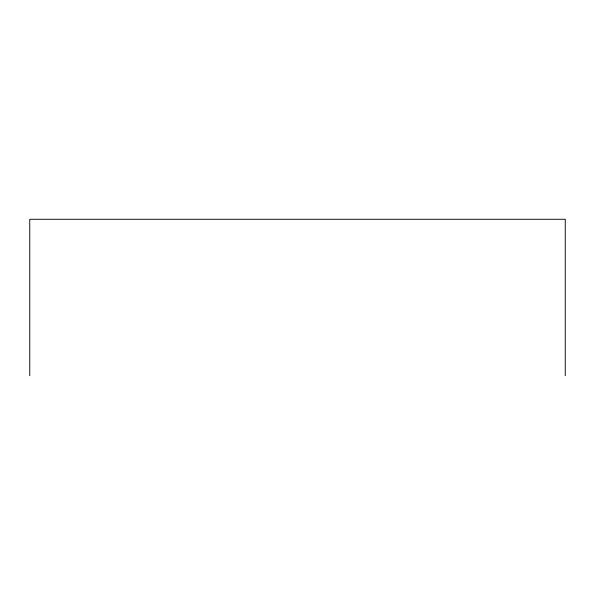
<?xml version="1.0" encoding="UTF-8"?>
<svg xmlns="http://www.w3.org/2000/svg" width="595" height="595" viewBox="0 0 595 595"><rect width="100%" height="100%" fill="white"/><g stroke="black" fill="none" stroke-linecap="round" stroke-linejoin="round"><path stroke-width="0.89" d="M565.25 375.728L565.25 219.272L29.75 219.272L29.75 375.728"/></g></svg>
